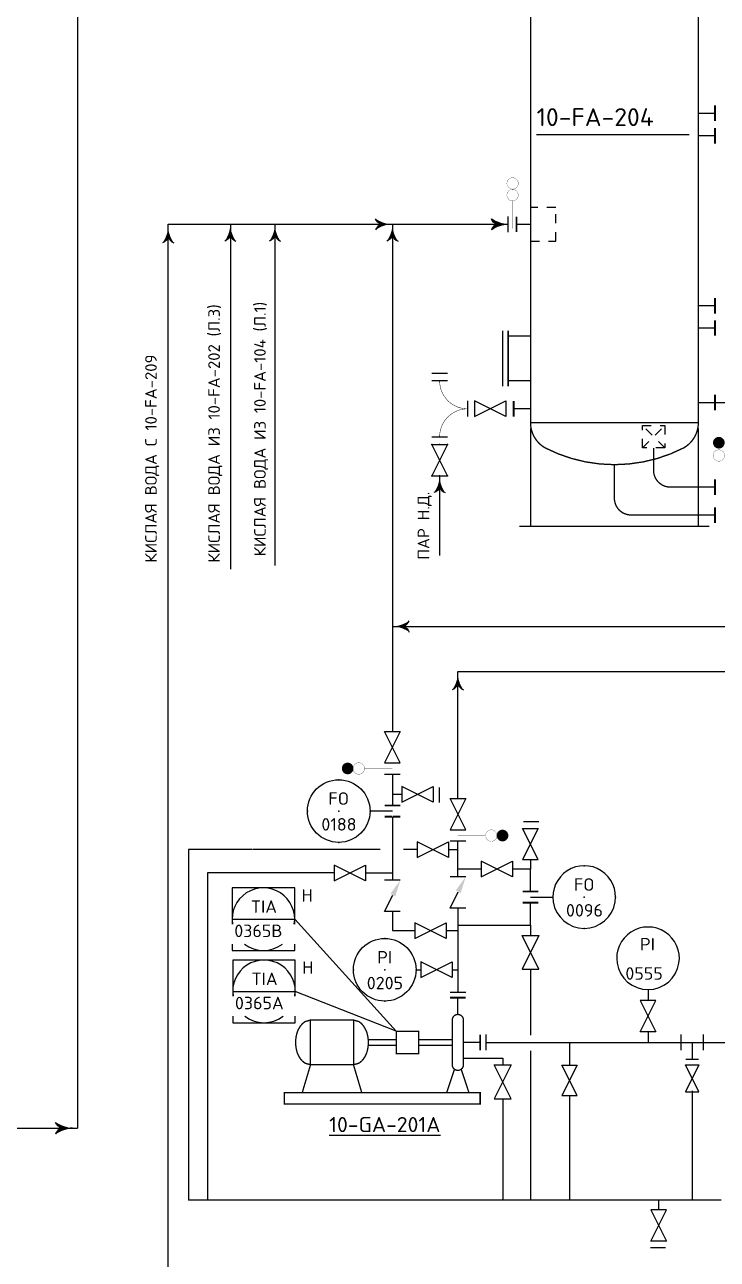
# Model space of a CAD drawing. Extents: x 71 to 279, y 48 to 143.
# Drawn here: x 165.38 to 173.12, y 55.93 to 69.73 of the extents above; entities that cross this region are included whole.
import ezdxf
from ezdxf.enums import TextEntityAlignment as Align

# ---------------------------------------------------------------- set-up
doc = ezdxf.new("R2010")
doc.units = 0
doc.header["$MEASUREMENT"] = 0
doc.linetypes.add('DASH', pattern=[0.15625, 0.09375, -0.0625])
doc.linetypes.add('HIDDEN', pattern=[0.125, 0.0625, -0.0625])
doc.layers.get('0').update_dxf_attribs({"linetype": 'CONTINUOUS'})
for name, color, linetype in [('IN-ATTRIBS', 7, 'CONTINUOUS'), ('IN-ELECTRICAL', 7, 'HIDDEN'), ('IN-EQUIPMENT', 7, 'CONTINUOUS'), ('IN-INST-TAP', 7, 'CONTINUOUS'), ('IN-MIN-PROC', 7, 'CONTINUOUS'), ('IN-TEXT', 51, 'CONTINUOUS')]:
    doc.layers.add(name, color=color, linetype=linetype)
doc.styles.add('ATTRIBS', font='SIMPLEX', dxfattribs={"width": 0.8, "height": 0.125})
doc.styles.add('NARROW', font='simplex', dxfattribs={"width": 0.75, "height": 0.1})
doc.styles.add('S1', font='SIMPLEX.shx')
doc.styles.add('SIMPLEX', font='SIMPLEX')

# ---------------------------------------------------------------- blocks, each defined once
blk = doc.blocks.new('PH35')
at = {"layer": 'IN-ATTRIBS'}
for p in [(0, 0.25), (-0.25, 0), (0, 0), (0.25, 0), (0, -0.25)]:
    blk.add_point(p, dxfattribs=at)
at = {"layer": 'IN-ATTRIBS', "flags": 1}
for tag, style, width, p in [('IDNUM', 'ATTRIBS', 0.8, (0.0087, 0.5838)), ('DWGNO', 'ATTRIBS', 0.8, (0.0029, 0.4474)), ('FILENO', 'ATTRIBS', 0.8, (-0.003, 0.3111)), ('LOC', 'ATTRIBS', 0.8, (-0.0799, -0.422)), ('SIG', 'ATTRIBS', 0.8, (-0.0872, -0.5633)), ('INSTALL', 'ATTRIBS', 0.8, (-0.0872, -0.6994)), ('SERV', 'ATTRIBS', 0.8, (-0.0834, -0.8376)), ('DATE', 'ATTRIBS', 0.8, (-0.0881, -0.9694)), ('DES', 'NARROW', 0.75, (-0.0866, -1.1017)), ('CSYS', 'NARROW', 0.75, (-0.0866, -1.2425))]:
    blk.add_attdef(tag, text='', height=0.1, dxfattribs=dict(at, style=style, width=width)).set_placement(p, align=Align.CENTER)
at = {"layer": 'IN-ATTRIBS', "style": 'ATTRIBS', "flags": 1}
blk.add_attdef('SYSCDI', text='', height=0.1, dxfattribs=at).set_placement((-0.3125, 0.3125), align=Align.RIGHT)
at = {"layer": 'IN-ATTRIBS', "style": 'S1'}
for tag, p in [('XT', (0.3241, 0.2568)), ('A1', (0.3233, 0.1153)), ('A2', (0.3233, -0.0347)), ('A3', (0.3233, -0.1847)), ('RES', (0.3233, -0.3422))]:
    blk.add_attdef(tag, p, '', height=0.1, dxfattribs=at)
at = {"layer": 'IN-ATTRIBS', "style": 'ATTRIBS'}
blk.add_attdef('SYSCDV', text='', height=0.1, dxfattribs=at).set_placement((-0.3125, 0.1411), align=Align.RIGHT)
at = {"layer": 'IN-ATTRIBS', "style": 'S1'}
for tag, p in [('INSTTYPE', (-0.0002, 0.0499)), ('TAGNUM', (0.0019, -0.1561)), ('MD', (0.4017, -0.5655)), ('SZ', (0.4017, -0.6963))]:
    blk.add_attdef(tag, text='', height=0.1, dxfattribs=at).set_placement(p, align=Align.CENTER)
blk = doc.blocks.new('BUBTEXT')
at = {"layer": 'IN-ATTRIBS'}
for p in [(0, 0.25), (-0.25, 0), (0, 0), (0.25, 0), (0, -0.25)]:
    blk.add_point(p, dxfattribs=at)
at = {"layer": 'IN-ATTRIBS', "flags": 1}
for tag, style, width, p in [('IDNUM', 'ATTRIBS', 0.8, (0.0087, 0.5838)), ('DWGNO', 'ATTRIBS', 0.8, (0.0029, 0.4474)), ('FILENO', 'ATTRIBS', 0.8, (-0.003, 0.3111)), ('LOC', 'ATTRIBS', 0.8, (-0.0799, -0.422)), ('SIG', 'ATTRIBS', 0.8, (-0.0872, -0.5633)), ('INSTALL', 'ATTRIBS', 0.8, (-0.0872, -0.6994)), ('SERV', 'ATTRIBS', 0.8, (-0.0834, -0.8376)), ('DATE', 'ATTRIBS', 0.8, (-0.0881, -0.9694)), ('DES', 'NARROW', 0.75, (-0.0866, -1.1017)), ('CSYS', 'NARROW', 0.75, (-0.0866, -1.2425))]:
    blk.add_attdef(tag, text='', height=0.1, dxfattribs=dict(at, style=style, width=width)).set_placement(p, align=Align.CENTER)
at = {"layer": 'IN-ATTRIBS', "style": 'ATTRIBS', "flags": 1}
blk.add_attdef('SYSCDI', text='', height=0.1, dxfattribs=at).set_placement((-0.3125, 0.3125), align=Align.RIGHT)
at = {"layer": 'IN-ATTRIBS', "style": 'S1'}
for tag, p in [('XT', (0.3241, 0.2568)), ('A1', (0.3233, 0.1153)), ('A2', (0.3233, -0.0347)), ('A3', (0.3233, -0.1847)), ('RES', (0.3233, -0.3422))]:
    blk.add_attdef(tag, p, '', height=0.1, dxfattribs=at)
at = {"layer": 'IN-ATTRIBS', "style": 'ATTRIBS'}
blk.add_attdef('SYSCDV', text='', height=0.1, dxfattribs=at).set_placement((-0.3125, 0.1411), align=Align.RIGHT)
at = {"layer": 'IN-ATTRIBS', "style": 'S1'}
for tag, p in [('INSTTYPE', (-0.0002, 0.0499)), ('TAGNUM', (0.0019, -0.1561)), ('MD', (0.4017, -0.5655)), ('SZ', (0.4017, -0.6963))]:
    blk.add_attdef(tag, text='', height=0.1, dxfattribs=at).set_placement(p, align=Align.CENTER)
blk = doc.blocks.new('VALVTEXT')
at = {"layer": 'IN-ATTRIBS'}
for p in [(0, 0.0625), (0, 0), (0.25, 0.0625), (0.25, 0), (0, -0.0625), (0.25, -0.0625)]:
    blk.add_point(p, dxfattribs=at)
at = {"layer": 'IN-ATTRIBS', "style": 'S1', "flags": 1}
for tag, p in [('IDNUM', (0.125, 0.5625)), ('DWGNO', (0.125, 0.4375)), ('FILENO', (0.125, 0.3125))]:
    blk.add_attdef(tag, text='', height=0.1, dxfattribs=at).set_placement(p, align=Align.CENTER)
at = {"layer": 'IN-ATTRIBS', "style": 'S1'}
for tag, p in [('MODE', (0.125, 0.078125)), ('SIZE', (0.125, -0.1875))]:
    blk.add_attdef(tag, text='', height=0.1, dxfattribs=at).set_placement(p, align=Align.CENTER)
blk = doc.blocks.new('PH29B')
at = {"linetype": 'Continuous'}
blk.add_line((-0.25, 0), (0.25, 0), dxfattribs=at)
for points in [[(0.25, -0.0384), (0.25, 0.25), (-0.25, 0.25), (-0.25, -0.0384)], [(-0.25, -0.1986), (-0.25, -0.25), (0.25, -0.25), (0.25, -0.1986)]]:
    blk.add_lwpolyline(points)
for start, end in [(351.15289, 188.84711), (232.60374, 307.39626)]:
    blk.add_arc((0, 0), 0.25, start, end)

msp = doc.modelspace()

# ---------------------------------------------------------------- linework, layer by layer
at = {"color": 5, "linetype": 'Continuous'}
for p, q in [((165.97, 74.517), (165.971, 57.392)), ((166.985, 52.943), (166.985, 67.497)), ((156.968, 57.392), (165.971, 57.392))]:
    msp.add_line(p, q, dxfattribs=at)
at = {"color": 4, "linetype": 'Continuous'}
msp.add_line((171.103, 68.501), (172.808, 68.501), dxfattribs=at)
at = {"color": 5}
for p, q in [((166.985, 67.497), (170.66, 67.497)), ((167.68, 67.497), (167.68, 63.643)), ((168.178, 67.497), (168.178, 63.681)), ((169.491, 67.497), (169.491, 61.826)), ((170.019, 64.684), (170.019, 63.795)), ((169.491, 63.001), (173.856, 63.001)), ((170.222, 62.499), (173.861, 62.499)), ((170.222, 61.076), (170.222, 62.499)), ((169.491, 61.351), (169.491, 61)), ((169.491, 60.873), (169.491, 60.163)), ((170.222, 60.201), (170.222, 60.601)), ((167.212, 60.507), (167.212, 56.586)), ((167.929, 60.507), (167.212, 60.507)), ((169.356, 60.507), (167.935, 60.507)), ((169.702, 60.507), (169.615, 60.507)), ((169.767, 60.507), (169.702, 60.507)), ((170.117, 60.507), (170.222, 60.507)), ((167.424, 60.247), (167.424, 56.586)), ((168.84, 60.247), (167.424, 60.247)), ((169.189, 60.247), (169.491, 60.247)), ((170.485, 60.288), (170.222, 60.288)), ((171.035, 60.288), (170.835, 60.288)), ((171.035, 60.038), (171.035, 60.288)), ((171.035, 59.663), (171.035, 59.913)), ((169.491, 59.813), (169.491, 59.601)), ((170.222, 59.851), (170.222, 58.913)), ((170.222, 59.663), (171.035, 59.663)), ((171.035, 59.663), (171.035, 59.546)), ((169.491, 59.601), (169.743, 59.601)), ((171.035, 59.168), (171.035, 58.432)), ((170.535, 58.351), (173.222, 58.351)), ((171.035, 58.255), (171.035, 56.586)), ((171.47, 58.354), (171.47, 58.097)), ((170.285, 58.174), (170.724, 58.174)), ((170.724, 58.174), (170.724, 58.1)), ((170.724, 57.722), (170.724, 56.586)), ((171.47, 57.757), (171.47, 56.586)), ((172.841, 57.808), (172.841, 56.586)), ((172.841, 56.586), (167.211, 56.586)), ((173.167, 56.586), (172.841, 56.586))]:
    msp.add_line(p, q, dxfattribs=at)
at = {"color": 2}
for p, q in [((169.931, 65.834), (170.106, 65.834)), ((170.106, 65.747), (169.931, 65.747)), ((170.331, 65.522), (170.331, 65.347)), ((169.931, 65.122), (170.106, 65.122)), ((169.404, 61.351), (169.579, 61.351)), ((170.018, 61.033), (170.018, 61.202)), ((169.597, 61.124), (169.491, 61.124)), ((171.126, 60.815), (170.957, 60.815)), ((170.31, 60.601), (170.135, 60.601)), ((171.035, 60.394), (171.035, 60.288)), ((170.31, 60.201), (170.135, 60.201)), ((169.579, 60.163), (169.404, 60.163)), ((170.135, 59.851), (170.227, 60.036)), ((170.31, 59.851), (170.135, 59.851)), ((170.135, 58.913), (170.31, 58.913)), ((170.535, 58.438), (170.535, 58.263)), ((172.716, 58.438), (172.716, 58.263)), ((172.966, 58.438), (172.966, 58.263)), ((172.841, 58.351), (172.841, 58.163)), ((172.771, 58.163), (172.911, 58.163)), ((172.467, 56.48), (172.467, 56.586)), ((172.376, 56.059), (172.545, 56.059))]:
    msp.add_line(p, q, dxfattribs=at)
at = {"linetype": 'Continuous'}
msp.add_line((173.097, 65.504), (173.337, 65.504), dxfattribs=at)
at = {"color": 6}
for p, q in [((172.91, 65.278), (171.035, 65.278)), ((168.576, 58.101), (168.576, 58.601)), ((169.056, 58.601), (169.056, 58.101))]:
    msp.add_line(p, q, dxfattribs=at)
for p, q in [((168.399, 59.728), (169.535, 58.476)), ((169.535, 58.476), (168.406, 58.921))]:
    msp.add_line(p, q)
at = {"color": 6, "const_width": 0.015}
for points in [[(172.91, 69.841, 0.267949), (172.748, 70.121, 0.242718), (171.197, 70.121, 0.267949), (171.035, 69.841), (171.035, 65.278, 0.267949), (171.197, 64.998, 0.242718), (172.748, 64.998, 0.267949), (172.91, 65.278)], [(170.285, 58.601), (170.285, 58.101, -1), (170.16, 58.101), (170.16, 58.601, -1)], [(169.056, 58.601), (169.116, 58.584, -0.107118), (169.173, 58.527, -0.079807), (169.209, 58.45, -0.067453), (169.222, 58.351, -0.067453), (169.209, 58.251, -0.079807), (169.173, 58.174, -0.107118), (169.116, 58.118), (169.056, 58.101), (168.576, 58.101), (168.517, 58.118, -0.107118), (168.459, 58.174, -0.079807), (168.423, 58.251, -0.067453), (168.41, 58.351, -0.067453), (168.423, 58.45, -0.079807), (168.459, 58.527, -0.107118), (168.517, 58.584), (168.576, 58.601)]]:
    msp.add_lwpolyline(points, format="xyb", close=True, dxfattribs=at)
at = {"color": 6}
for points, const_width in [([(172.91, 68.738), (173.097, 68.738)], 0.015), ([(173.097, 68.825), (173.097, 68.65)], 0.021), ([(172.91, 68.486), (173.097, 68.486)], 0.015), ([(173.097, 68.574), (173.097, 68.399)], 0.021), ([(170.878, 67.409), (170.878, 67.584)], 0.021), ([(171.035, 67.497), (170.884, 67.497)], 0.015), ([(173.097, 66.674), (173.097, 66.499)], 0.021), ([(172.91, 66.587), (173.097, 66.587)], 0.015), ([(173.097, 66.425), (173.097, 66.25)], 0.021), ([(170.722, 65.684), (170.722, 66.309)], 0.015), ([(170.785, 65.684), (170.785, 66.309)], 0.015), ([(171.035, 66.247), (170.785, 66.247)], 0.015), ([(172.91, 66.338), (173.097, 66.338)], 0.015), ([(171.035, 65.747), (170.785, 65.747)], 0.015), ([(173.097, 65.591), (173.097, 65.416)], 0.021), ([(170.847, 65.347), (170.847, 65.522)], 0.021), ([(171.035, 65.434), (170.847, 65.434)], 0.015), ([(172.91, 65.504), (173.097, 65.504)], 0.015), ([(171.035, 65.216), (171.035, 64.122)], 0.015), ([(172.91, 65.216), (172.91, 64.122)], 0.015), ([(173.097, 64.472), (173.097, 64.647)], 0.021), ([(172.91, 64.559), (173.097, 64.559)], 0.015), ([(173.097, 64.334), (173.097, 64.159)], 0.021), ([(172.91, 64.247), (173.097, 64.247)], 0.015), ([(170.91, 64.122), (173.035, 64.122)], 0.015), ([(170.135, 58.851), (170.31, 58.851)], 0.021), ([(170.222, 58.663), (170.222, 58.851)], 0.015), ([(169.217, 58.382), (169.535, 58.382)], 0.015), ([(170.16, 58.382), (169.785, 58.382)], 0.015), ([(170.472, 58.438), (170.472, 58.263)], 0.021), ([(169.217, 58.319), (169.535, 58.319)], 0.015), ([(170.16, 58.319), (169.785, 58.319)], 0.015), ([(170.285, 58.351), (170.472, 58.351)], 0.015), ([(168.576, 58.101), (168.483, 57.788)], 0.015), ([(169.056, 58.101), (169.149, 57.788)], 0.015), ([(170.185, 58.051), (170.097, 57.788)], 0.015), ([(170.26, 58.051), (170.347, 57.788)], 0.015)]:
    msp.add_lwpolyline(points, dxfattribs=dict(at, const_width=const_width))
at = {"color": 2}
for points, const_width in [([(170.898, 67.954, -1), (170.771, 67.954, -1)], 0.0025), ([(170.898, 67.823, -1), (170.771, 67.823, -1)], 0.0025), ([(173.172, 65.055, 1), (173.107, 65.055, 1)], 0.065), ([(173.203, 64.912, 1), (173.076, 64.912, 1)], 0.0025), ([(168.991, 61.381, 1), (168.991, 61.446, 1)], 0.065), ([(169.116, 61.349, 1), (169.116, 61.477, 1)], 0.0025), ([(170.597, 60.727, 1), (170.597, 60.599, 1)], 0.0025), ([(170.722, 60.696, 1), (170.722, 60.631, 1)], 0.065)]:
    msp.add_lwpolyline(points, format="xyb", close=True, dxfattribs=dict(at, const_width=const_width))
for points, const_width in [([(170.834, 67.761), (170.834, 67.448)], 0.005), ([(169.179, 61.413), (169.491, 61.413)], 0.005), ([(169.404, 61), (169.579, 61)], 0.021), ([(169.406, 60.875), (169.486, 60.875)], 0.021), ([(169.493, 60.875), (169.581, 60.875)], 0.021), ([(170.535, 60.663), (170.222, 60.663)], 0.005), ([(170.947, 60.038), (171.122, 60.038)], 0.021), ([(170.947, 59.913), (171.122, 59.913)], 0.021)]:
    msp.add_lwpolyline(points, dxfattribs=dict(at, const_width=const_width))
at = {"color": 5}
for points in [[(169.366, 67.497, -0.206864), (169.304, 67.559)], [(169.366, 67.497, 0.206864), (169.304, 67.434)], [(167.68, 67.372, -0.206864), (167.617, 67.309)], [(167.68, 67.372, 0.206864), (167.742, 67.309)], [(168.178, 67.372, -0.206864), (168.115, 67.309)], [(168.178, 67.372, 0.206864), (168.24, 67.309)], [(169.491, 67.372, -0.206864), (169.429, 67.309)], [(169.491, 67.372, 0.206864), (169.554, 67.309)], [(166.985, 67.353, -0.206864), (166.922, 67.291)], [(166.985, 67.353, 0.206864), (167.047, 67.291)], [(170.019, 64.559, -0.206864), (169.956, 64.497)], [(170.019, 64.559, 0.206864), (170.081, 64.497)], [(169.616, 63.001, 0.206864), (169.679, 63.064)], [(169.616, 63.001, -0.206864), (169.679, 62.939)], [(170.222, 62.355, -0.206864), (170.16, 62.293)], [(170.222, 62.355, 0.206864), (170.285, 62.293)]]:
    msp.add_lwpolyline(points, format="xyb", dxfattribs=at)
for points in [[(170.66, 67.497, -0.206864), (170.597, 67.559)], [(170.66, 67.497, 0.206864), (170.597, 67.434)], [(170.785, 67.497, 0.150368), (170.597, 67.434)]]:
    msp.add_lwpolyline(points, format="xyb")
at = {"color": 2}
for points in [[(170.41, 65.347), (170.76, 65.522), (170.76, 65.347), (170.41, 65.522)], [(170.106, 64.684), (169.931, 65.034), (170.106, 65.034), (169.931, 64.684)], [(169.579, 61.476), (169.404, 61.826), (169.579, 61.826), (169.404, 61.476)], [(169.597, 61.037), (169.947, 61.212), (169.947, 61.037), (169.597, 61.212)], [(170.31, 60.726), (170.135, 61.076), (170.31, 61.076), (170.135, 60.726)], [(171.122, 60.394), (170.947, 60.744), (171.122, 60.744), (170.947, 60.394)], [(169.767, 60.419), (170.117, 60.594), (170.117, 60.419), (169.767, 60.594)], [(168.839, 60.159), (169.189, 60.334), (169.189, 60.159), (168.839, 60.334)], [(170.485, 60.201), (170.835, 60.376), (170.835, 60.201), (170.485, 60.376)], [(169.743, 59.513), (170.093, 59.688), (170.093, 59.513), (169.743, 59.688)], [(171.129, 59.168), (170.94, 59.546), (171.129, 59.546), (170.94, 59.168)], [(169.808, 59.076), (170.158, 59.251), (170.158, 59.076), (169.808, 59.251)], [(172.26, 58.819), (172.435, 58.469), (172.26, 58.469), (172.435, 58.819)], [(170.819, 57.722), (170.63, 58.1), (170.819, 58.1), (170.63, 57.722)], [(171.555, 57.757), (171.385, 58.097), (171.555, 58.097), (171.385, 57.757)], [(172.916, 57.797), (172.765, 58.099), (172.916, 58.099), (172.765, 57.797)], [(172.379, 56.48), (172.554, 56.13), (172.379, 56.13), (172.554, 56.48)]]:
    msp.add_lwpolyline(points, close=True, dxfattribs=at)
at = {"color": 6, "const_width": 0.015}
for points in [[(172.91, 64.559), (172.597, 64.559, -0.414214), (172.41, 64.747), (172.41, 64.997)], [(172.91, 64.247), (172.16, 64.247, -0.414214), (171.972, 64.434), (171.972, 64.809)]]:
    msp.add_lwpolyline(points, format="xyb", dxfattribs=at)
at = {"color": 2}
msp.add_lwpolyline([(169.579, 59.813), (169.404, 59.813), (169.496, 59.998)], dxfattribs=at)
at = {"color": 6, "const_width": 0.015}
for points in [[(169.785, 58.226), (169.535, 58.226), (169.535, 58.476), (169.785, 58.476)], [(170.472, 57.663), (168.285, 57.663), (168.285, 57.788), (170.472, 57.788)]]:
    msp.add_lwpolyline(points, close=True, dxfattribs=at)
at = {"color": 5, "linetype": 'Continuous'}
for points in [[(165.79, 57.392, -0.206864), (165.727, 57.454)], [(165.79, 57.392, 0.206864), (165.727, 57.329)], [(165.915, 57.392, 0.150368), (165.727, 57.329)]]:
    msp.add_lwpolyline(points, format="xyb", dxfattribs=at)
for centre in [(168.891, 60.937), (169.405, 59.163)]:
    msp.add_circle(centre, 0.35)
for centre, radius, start, end in [((170.793, 67.833), 0.336, 234.4623, 268.6678), ((171.635, 59.976), 0.35, 351.1529, 188.8471), ((171.635, 59.976), 0.35, 188.8471, 351.1529), ((172.348, 59.291), 0.35, 351.1529, 188.8471), ((172.348, 59.291), 0.35, 188.8471, 351.1529)]:
    msp.add_arc(centre, radius, start, end)
msp.add_arc((165.923, 57.728), 0.336, 234.4623, 268.6678, dxfattribs=at)
at = {"color": 5}
for points in [[(167.68, 67.497), (167.68, 67.372), (167.676, 67.457), (167.671, 67.356)], [(167.68, 67.497), (167.68, 67.372), (167.683, 67.457), (167.688, 67.356)], [(168.178, 67.497), (168.178, 67.372), (168.175, 67.457), (168.17, 67.356)], [(168.178, 67.497), (168.178, 67.372), (168.181, 67.457), (168.186, 67.356)], [(169.338, 67.538), (169.312, 67.543), (169.304, 67.559)], [(169.374, 67.521), (169.322, 67.528), (169.338, 67.538), (169.312, 67.543)], [(169.412, 67.508), (169.335, 67.516), (169.374, 67.521), (169.322, 67.528)], [(169.451, 67.5), (169.35, 67.505), (169.412, 67.508), (169.335, 67.516)], [(169.451, 67.494), (169.35, 67.489), (169.412, 67.486), (169.335, 67.478)], [(169.491, 67.497), (169.366, 67.497), (169.451, 67.5), (169.35, 67.505)], [(169.491, 67.497), (169.366, 67.497), (169.451, 67.494), (169.35, 67.489)], [(169.491, 67.497), (169.491, 67.372), (169.488, 67.457), (169.483, 67.356)], [(169.491, 67.497), (169.491, 67.372), (169.494, 67.457), (169.499, 67.356)], [(166.961, 67.361), (166.953, 67.309), (166.944, 67.325), (166.939, 67.299)], [(166.974, 67.399), (166.966, 67.322), (166.961, 67.361), (166.953, 67.309)], [(166.982, 67.438), (166.977, 67.337), (166.974, 67.399), (166.966, 67.322)], [(166.985, 67.478), (166.985, 67.353), (166.982, 67.438), (166.977, 67.337)], [(166.985, 67.478), (166.985, 67.353), (166.988, 67.438), (166.993, 67.337)], [(166.988, 67.438), (166.993, 67.337), (166.996, 67.399), (167.004, 67.322)], [(166.996, 67.399), (167.004, 67.322), (167.009, 67.361), (167.016, 67.309)], [(167.009, 67.361), (167.016, 67.309), (167.026, 67.325), (167.031, 67.299)], [(167.655, 67.38), (167.648, 67.328), (167.638, 67.343), (167.633, 67.317)], [(167.668, 67.418), (167.661, 67.341), (167.655, 67.38), (167.648, 67.328)], [(167.676, 67.457), (167.671, 67.356), (167.668, 67.418), (167.661, 67.341)], [(167.683, 67.457), (167.688, 67.356), (167.691, 67.418), (167.698, 67.341)], [(167.691, 67.418), (167.698, 67.341), (167.704, 67.38), (167.711, 67.328)], [(167.704, 67.38), (167.711, 67.328), (167.721, 67.343), (167.726, 67.317)], [(168.154, 67.38), (168.147, 67.328), (168.137, 67.343), (168.132, 67.317)], [(168.167, 67.418), (168.159, 67.341), (168.154, 67.38), (168.147, 67.328)], [(168.175, 67.457), (168.17, 67.356), (168.167, 67.418), (168.159, 67.341)], [(168.181, 67.457), (168.186, 67.356), (168.189, 67.418), (168.197, 67.341)], [(168.189, 67.418), (168.197, 67.341), (168.202, 67.38), (168.209, 67.328)], [(168.202, 67.38), (168.209, 67.328), (168.219, 67.343), (168.224, 67.317)], [(169.338, 67.456), (169.312, 67.451), (169.304, 67.434)], [(169.374, 67.473), (169.322, 67.465), (169.338, 67.456), (169.312, 67.451)], [(169.412, 67.486), (169.335, 67.478), (169.374, 67.473), (169.322, 67.465)], [(169.467, 67.38), (169.46, 67.328), (169.45, 67.343), (169.445, 67.317)], [(169.48, 67.418), (169.473, 67.341), (169.467, 67.38), (169.46, 67.328)], [(169.488, 67.457), (169.483, 67.356), (169.48, 67.418), (169.473, 67.341)], [(169.494, 67.457), (169.499, 67.356), (169.503, 67.418), (169.51, 67.341)], [(169.503, 67.418), (169.51, 67.341), (169.515, 67.38), (169.523, 67.328)], [(169.515, 67.38), (169.523, 67.328), (169.532, 67.343), (169.537, 67.317)], [(166.944, 67.325), (166.939, 67.299), (166.922, 67.291)], [(167.026, 67.325), (167.031, 67.299), (167.047, 67.291)], [(167.638, 67.343), (167.633, 67.317), (167.617, 67.309)], [(167.721, 67.343), (167.726, 67.317), (167.742, 67.309)], [(168.137, 67.343), (168.132, 67.317), (168.115, 67.309)], [(168.219, 67.343), (168.224, 67.317), (168.24, 67.309)], [(169.45, 67.343), (169.445, 67.317), (169.429, 67.309)], [(169.532, 67.343), (169.537, 67.317), (169.554, 67.309)], [(170.007, 64.605), (170, 64.528), (169.995, 64.567), (169.987, 64.516)], [(170.015, 64.644), (170.011, 64.543), (170.007, 64.605), (170, 64.528)], [(170.019, 64.684), (170.019, 64.559), (170.015, 64.644), (170.011, 64.543)], [(170.019, 64.684), (170.019, 64.559), (170.022, 64.644), (170.027, 64.543)], [(170.022, 64.644), (170.027, 64.543), (170.03, 64.605), (170.037, 64.528)], [(170.03, 64.605), (170.037, 64.528), (170.043, 64.567), (170.05, 64.516)], [(169.995, 64.567), (169.987, 64.516), (169.977, 64.531), (169.972, 64.505)], [(170.043, 64.567), (170.05, 64.516), (170.06, 64.531), (170.065, 64.505)], [(170.06, 64.531), (170.065, 64.505), (170.081, 64.497)], [(169.491, 63.001), (169.616, 63.001), (169.531, 63.005), (169.632, 63.01)], [(169.491, 63.001), (169.616, 63.001), (169.531, 62.998), (169.632, 62.993)], [(169.531, 63.005), (169.632, 63.01), (169.57, 63.013), (169.647, 63.02)], [(169.531, 62.998), (169.632, 62.993), (169.57, 62.99), (169.647, 62.983)], [(169.57, 63.013), (169.647, 63.02), (169.608, 63.026), (169.66, 63.033)], [(169.57, 62.99), (169.647, 62.983), (169.608, 62.977), (169.66, 62.97)], [(169.608, 63.026), (169.66, 63.033), (169.645, 63.043), (169.671, 63.048)], [(169.608, 62.977), (169.66, 62.97), (169.645, 62.96), (169.671, 62.955)], [(169.645, 63.043), (169.671, 63.048), (169.679, 63.064)], [(169.645, 62.96), (169.671, 62.955), (169.679, 62.939)], [(170.211, 62.401), (170.204, 62.324), (170.198, 62.363), (170.191, 62.311)], [(170.219, 62.44), (170.214, 62.339), (170.211, 62.401), (170.204, 62.324)], [(170.222, 62.48), (170.222, 62.355), (170.219, 62.44), (170.214, 62.339)], [(170.222, 62.48), (170.222, 62.355), (170.226, 62.44), (170.23, 62.339)], [(170.226, 62.44), (170.23, 62.339), (170.234, 62.401), (170.241, 62.324)], [(170.234, 62.401), (170.241, 62.324), (170.246, 62.363), (170.254, 62.311)], [(170.181, 62.327), (170.176, 62.301), (170.16, 62.293)], [(170.198, 62.363), (170.191, 62.311), (170.181, 62.327), (170.176, 62.301)], [(170.246, 62.363), (170.254, 62.311), (170.263, 62.327), (170.269, 62.301)], [(170.263, 62.327), (170.269, 62.301), (170.285, 62.293)]]:
    msp.add_solid(points, dxfattribs=at)
for points in [[(170.631, 67.538), (170.605, 67.543), (170.597, 67.559)], [(170.668, 67.521), (170.616, 67.528), (170.631, 67.538), (170.605, 67.543)], [(170.706, 67.508), (170.629, 67.516), (170.668, 67.521), (170.616, 67.528)], [(170.745, 67.5), (170.644, 67.505), (170.706, 67.508), (170.629, 67.516)], [(170.745, 67.494), (170.644, 67.489), (170.706, 67.486), (170.629, 67.478)], [(170.785, 67.497), (170.66, 67.497), (170.745, 67.5), (170.644, 67.505)], [(170.785, 67.497), (170.66, 67.497), (170.745, 67.494), (170.644, 67.489)], [(170.631, 67.456), (170.605, 67.451), (170.597, 67.434)], [(170.668, 67.473), (170.616, 67.465), (170.631, 67.456), (170.605, 67.451)], [(170.706, 67.486), (170.629, 67.478), (170.668, 67.473), (170.616, 67.465)], [(169.977, 64.531), (169.972, 64.505), (169.956, 64.497)]]:
    msp.add_solid(points)
at = {"color": 2}
for points in [[(170.254, 60.02), (170.31, 60.201), (170.2, 60.051)], [(169.523, 59.983), (169.579, 60.163), (169.469, 60.013)]]:
    msp.add_solid(points, dxfattribs=at)
at = {"color": 5, "linetype": 'Continuous'}
for points in [[(165.798, 57.416), (165.746, 57.423), (165.761, 57.433), (165.736, 57.438)], [(165.836, 57.403), (165.759, 57.411), (165.798, 57.416), (165.746, 57.423)], [(165.761, 57.351), (165.736, 57.346), (165.727, 57.329)], [(165.798, 57.368), (165.746, 57.36), (165.761, 57.351), (165.736, 57.346)], [(165.836, 57.381), (165.759, 57.373), (165.798, 57.368), (165.746, 57.36)], [(165.875, 57.395), (165.774, 57.4), (165.836, 57.403), (165.759, 57.411)], [(165.875, 57.389), (165.774, 57.384), (165.836, 57.381), (165.759, 57.373)], [(165.915, 57.392), (165.79, 57.392), (165.875, 57.395), (165.774, 57.4)], [(165.915, 57.392), (165.79, 57.392), (165.875, 57.389), (165.774, 57.384)]]:
    msp.add_solid(points, dxfattribs=at)
at = {"layer": 'IN-ELECTRICAL', "color": 7}
for p, q in [((171.316, 67.684), (171.035, 67.684)), ((171.316, 67.309), (171.316, 67.684)), ((171.035, 67.309), (171.316, 67.309))]:
    msp.add_line(p, q, dxfattribs=at)
at = {"layer": 'IN-EQUIPMENT', "color": 2}
msp.add_line((170.785, 67.409), (170.785, 67.584), dxfattribs=at)
at = {"layer": 'IN-EQUIPMENT', "color": 7, "linetype": 'DASH'}
for p, q in [((172.535, 64.997), (172.285, 65.247)), ((172.285, 64.997), (172.535, 65.247))]:
    msp.add_line(p, q, dxfattribs=at)
msp.add_lwpolyline([(172.535, 64.997), (172.285, 64.997), (172.285, 65.247), (172.535, 65.247)], close=True, dxfattribs=at)
at = {"layer": 'IN-INST-TAP', "color": 7}
for p, q in [((169.491, 60.937), (169.241, 60.937)), ((171.035, 59.976), (171.285, 59.976)), ((169.755, 59.163), (169.808, 59.163))]:
    msp.add_line(p, q, dxfattribs=at)
at = {"layer": 'IN-MIN-PROC', "color": 7}
for p, q in [((169.71, 59.601), (169.743, 59.601)), ((172.348, 58.941), (172.348, 58.819))]:
    msp.add_line(p, q, dxfattribs=at)
at = {"layer": 'IN-MIN-PROC', "color": 2}
for p, q in [((170.093, 59.601), (170.222, 59.601)), ((170.158, 59.163), (170.222, 59.163)), ((172.348, 58.469), (172.348, 58.347))]:
    msp.add_line(p, q, dxfattribs=at)
at = {"layer": 'IN-MIN-PROC', "color": 5, "linetype": 'Continuous', "const_width": 0.005}
msp.add_lwpolyline([(170.019, 65.747, 0.414214), (170.331, 65.434)], format="xyb", dxfattribs=at)
at = {"layer": 'IN-MIN-PROC', "color": 5, "linetype": 'DASH', "const_width": 0.005}
msp.add_lwpolyline([(170.331, 65.434, 0.414214), (170.019, 65.122)], format="xyb", dxfattribs=at)

# ---------------------------------------------------------------- block references
at = {"linetype": 'Continuous', "xscale": 1.4, "yscale": 1.4, "zscale": 1.4}
for name, p, values in [('BUBTEXT', (168.891, 60.937), {'INSTTYPE': 'FO', 'TAGNUM': '0188'}), ('BUBTEXT', (171.635, 59.976), {'INSTTYPE': 'FO', 'TAGNUM': '0096'}), ('PH35', (169.405, 59.163), {'INSTTYPE': 'PI', 'TAGNUM': '0205'})]:
    msp.add_blockref(name, p, dxfattribs=at).add_auto_attribs(values)
for p in [(168.049, 59.728), (168.056, 58.921)]:
    msp.add_blockref('PH29B', p, dxfattribs=at)
at = {"layer": 'IN-MIN-PROC', "color": 7, "xscale": 1.4, "yscale": 1.4, "zscale": 1.4, "rotation": 90}
msp.add_blockref('VALVTEXT', (170.019, 64.684), dxfattribs=at)

# ---------------------------------------------------------------- texts
at = {"color": 4, "linetype": 'Continuous', "style": 'SIMPLEX'}
msp.add_text('10-FA-204', height=0.2, dxfattribs=at).set_placement((171.103, 68.595))
at = {"linetype": 'Continuous', "style": 'SIMPLEX'}
for s, p in [('H', (168.475, 59.924)), ('TIA', (167.908, 59.799)), ('0365B', (167.724, 59.528)), ('PI', (172.258, 59.379)), ('H', (168.482, 59.117)), ('TIA', (167.915, 58.992)), ('0555', (172.095, 59.052)), ('0365A', (167.731, 58.721))]:
    msp.add_text(s, height=0.14, dxfattribs=at).set_placement(p)
at = {"color": 4, "linetype": 'Continuous', "style": 'SIMPLEX'}
msp.add_text('%%u10-GA-201A', height=0.169, dxfattribs=at).set_placement((169.406, 57.348), align=Align.CENTER)
at = {"layer": 'IN-TEXT', "color": 1, "style": 'SIMPLEX'}
for s, p in [('КИСЛАЯ ВОДА ИЗ 10-FA-202 (Л.3)', (167.563, 63.714)), ('КИСЛАЯ ВОДА ИЗ 10-FA-104 (Л.1)', (168.076, 63.785)), ('КИСЛАЯ ВОДА С 10-FA-209', (166.858, 63.714)), ('ПАР Н.Д.', (169.904, 63.747))]:
    msp.add_text(s, height=0.13, rotation=90, dxfattribs=at).set_placement(p)

doc.saveas('drawing.dxf')
